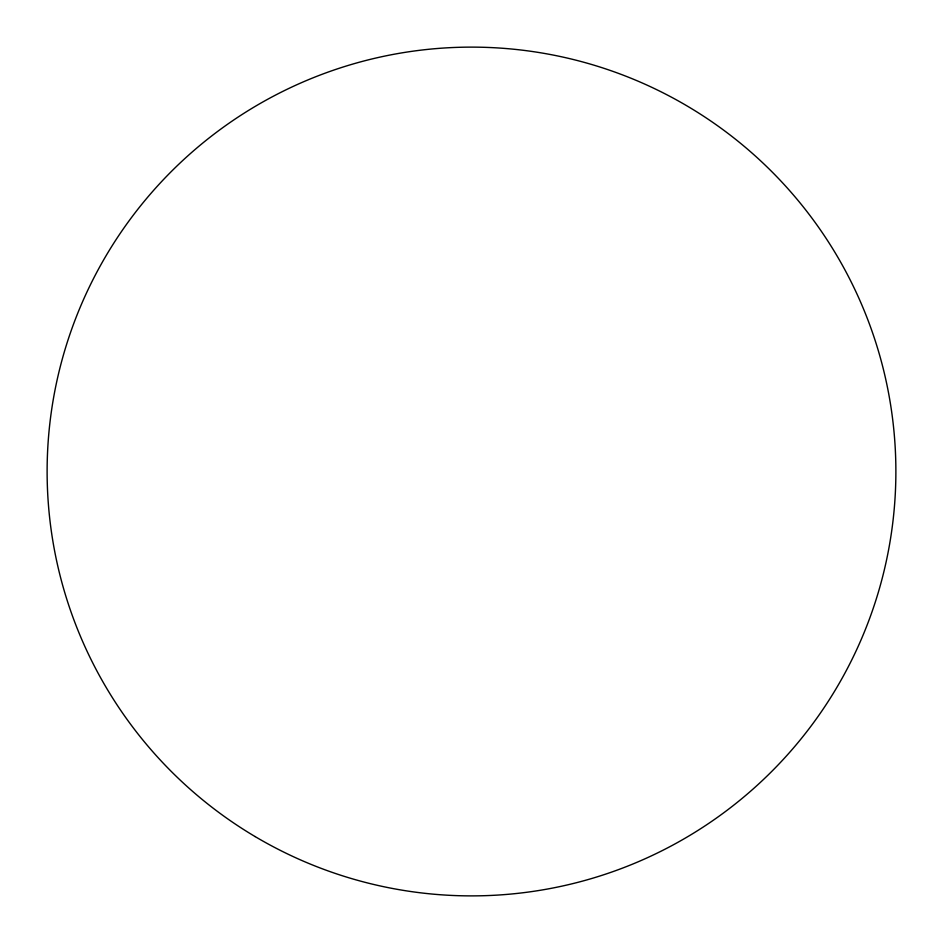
<?xml version="1.0" encoding="UTF-8"?>
<svg xmlns="http://www.w3.org/2000/svg" width="943" height="943" viewBox="0 0 943 943"><rect width="100%" height="100%" fill="white"/><g stroke="black" fill="none" stroke-linecap="round" stroke-linejoin="round"><path stroke-width="1.41" d="M255.093 836.559A424.374 424.374 0 0 0 895.85 476.392A424.374 424.374 0 0 0 263.557 101.561A424.374 424.374 0 0 0 255.093 836.559"/></g></svg>
